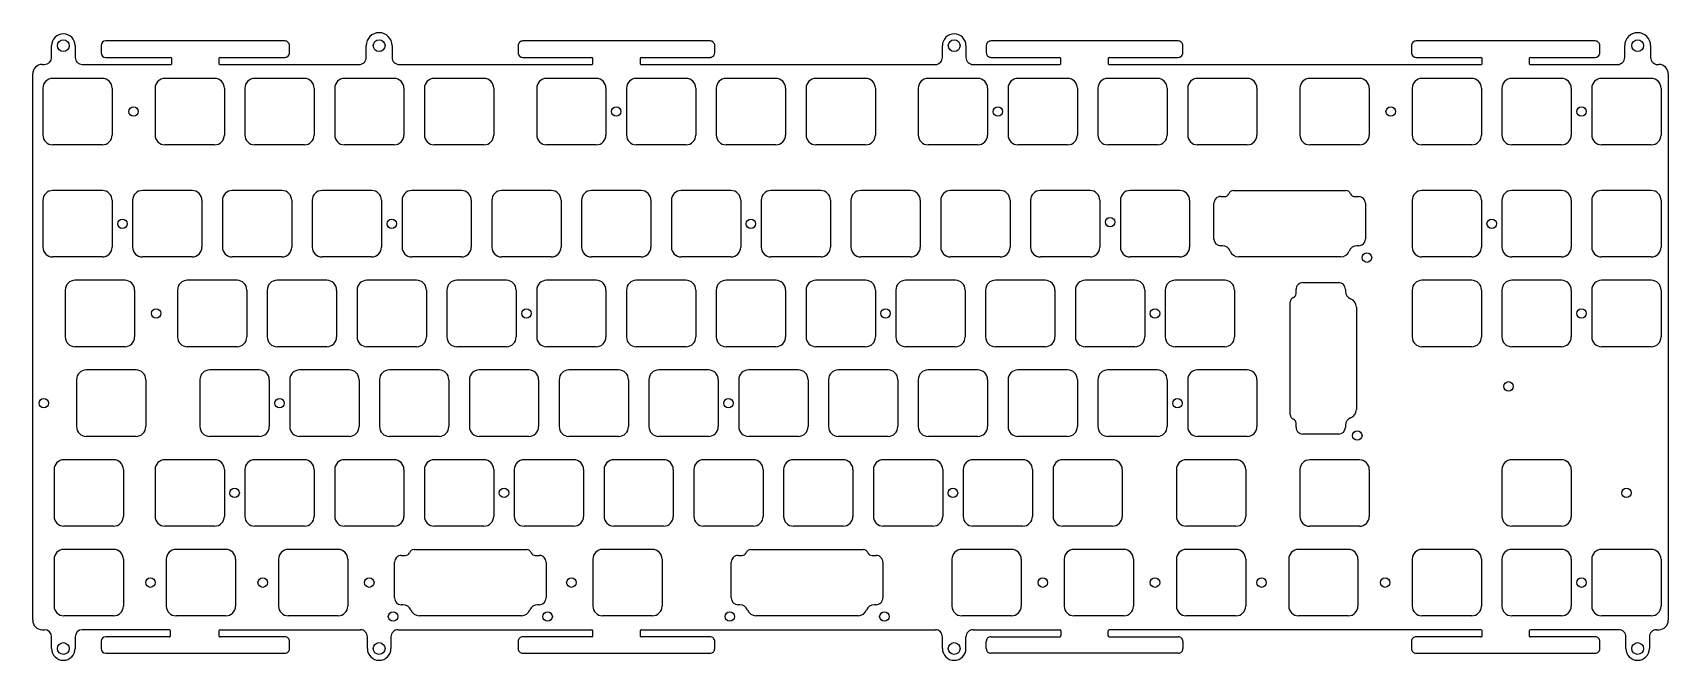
# Model space of a CAD drawing. Header units: millimetres. Extents: x -9 to 338, y -117 to 17.
import ezdxf

# ---------------------------------------------------------------- set-up
doc = ezdxf.new("R2010")
doc.units = ezdxf.units.MM
doc.layers.add('BLACK', color=7, linetype='CONTINUOUS')

msp = doc.modelspace()

# ---------------------------------------------------------------- linework, layer by layer
at = {"layer": 'BLACK', "linetype": 'Continuous'}
for p, q in [((-5.499999, 11.5), (-5.499999, 13.999999)), ((-0.499999, 13.999999), (-0.499999, 11.499999)), ((5.000001, 13.999999), (5.000001, 12.499999)), ((44.000001, 14.999999), (6.000001, 14.999999)), ((45.000001, 12.499999), (45.000001, 13.985828)), ((61.250001, 11.499999), (61.250001, 13.999999)), ((66.750001, 13.999999), (66.750001, 11.499999)), ((93.500001, 13.999999), (93.500001, 12.499999)), ((134.200001, 14.999999), (94.514243, 14.999999)), ((135.200001, 12.499999), (135.200001, 13.985828)), ((183.500001, 11.499999), (183.500001, 13.999999)), ((188.500001, 13.999999), (188.500001, 11.499999)), ((192.800001, 13.999999), (192.800001, 12.499999)), ((233.500001, 14.999999), (193.814243, 14.999999)), ((234.500001, 12.499999), (234.500001, 13.985828)), ((283.000001, 13.999999), (283.000001, 12.499999)), ((322.000001, 14.999999), (284.014243, 14.999999)), ((323.000001, 12.499999), (323.000001, 13.985828)), ((328.250001, 11.499999), (328.250001, 13.999999)), ((333.750001, 13.999999), (333.750001, 11.499999)), ((6.000001, 11.499999), (19.749901, 11.499999)), ((20.000001, 10.249999), (20.000001, 11.25697)), ((30.000001, 11.249899), (30.000001, 10.249899)), ((30.250001, 11.499999), (44.000001, 11.499999)), ((44.000001, 11.500049), (44.000001, 11.499999)), ((66.750001, 11.499999), (66.750049, 11.499999)), ((93.500049, 12.499999), (93.500001, 12.499999)), ((94.500001, 11.499999), (109.099901, 11.499999)), ((109.350001, 10.249999), (109.350001, 11.25697)), ((119.350001, 11.249899), (119.350001, 10.249899)), ((119.600001, 11.499999), (134.200001, 11.499999)), ((134.200001, 11.500049), (134.200001, 11.499999)), ((188.500001, 11.499999), (188.500049, 11.499999)), ((192.800049, 12.499999), (192.800001, 12.499999)), ((193.800001, 11.499999), (208.399901, 11.499999)), ((208.650001, 10.249999), (208.650001, 11.25697)), ((218.650001, 11.249899), (218.650001, 10.249899)), ((218.900001, 11.499999), (233.500001, 11.499999)), ((233.500001, 11.500049), (233.500001, 11.499999)), ((283.000049, 12.499999), (283.000001, 12.499999)), ((284.000001, 11.499999), (297.749901, 11.499999)), ((298.000001, 10.249999), (298.000001, 11.25697)), ((308.000001, 11.249899), (308.000001, 10.249899)), ((308.250001, 11.499999), (322.000001, 11.499999)), ((322.000001, 11.500049), (322.000001, 11.499999)), ((333.750001, 11.499999), (333.750049, 11.499999)), ((-9.499999, -108.000001), (-9.499999, 8)), ((-7.499999, 9.999999), (-7, 9.999999)), ((5.275001, 7.05), (-5.274995, 7.05)), ((1.000001, 9.999999), (19.750001, 9.999999)), ((29.0875, 7.05), (18.537499, 7.05)), ((19.750001, 9.999999), (19.750001, 10.000049)), ((30.249801, 9.999999), (59.750001, 9.999999)), ((48.1375, 7.05), (37.587499, 7.05)), ((67.1875, 7.05), (56.637499, 7.05)), ((59.750001, 9.999999), (59.750001, 10.000049)), ((68.250001, 9.999999), (109.100001, 9.999999)), ((86.2375, 7.05), (75.687499, 7.05)), ((110.05, 7.05), (99.499999, 7.05)), ((109.100001, 9.999999), (109.100001, 10.000049)), ((118.550001, 7.049999), (118.550001, 7.05)), ((129.100001, 7.05), (118.550001, 7.05)), ((119.599801, 9.999999), (182.000001, 9.999999)), ((137.600001, 7.049999), (137.600001, 7.05)), ((148.150001, 7.05), (137.600001, 7.05)), ((156.650001, 7.049999), (156.650001, 7.05)), ((167.200001, 7.05), (156.650001, 7.05)), ((191.0125, 7.05), (180.462499, 7.05)), ((182.000001, 9.999999), (182.000001, 10.000049)), ((190.000001, 9.999999), (208.400001, 9.999999)), ((210.0625, 7.05), (199.512499, 7.05)), ((208.400001, 9.999999), (208.400001, 10.000049)), ((229.1125, 7.05), (218.562499, 7.05)), ((218.899801, 9.999999), (297.750001, 9.999999)), ((248.1625, 7.05), (237.612499, 7.05)), ((261.425001, 7.049999), (261.425001, 7.05)), ((271.975001, 7.05), (261.425001, 7.05)), ((285.237501, 7.049999), (285.237501, 7.05)), ((295.787501, 7.05), (285.237501, 7.05)), ((297.750001, 9.999999), (297.750001, 10.000049)), ((304.287501, 7.049999), (304.287501, 7.05)), ((314.837501, 7.05), (304.287501, 7.05)), ((308.249801, 9.999999), (326.750001, 9.999999)), ((323.337501, 7.049999), (323.337501, 7.05)), ((333.887501, 7.05), (323.337501, 7.05)), ((326.750001, 9.999999), (326.750001, 10.000049)), ((335.250001, 9.999999), (335.500001, 9.999999)), ((337.500001, 7.98), (337.500001, -108.000001)), ((-7.349999, 4.974996), (-7.349999, -4.974998)), ((7.350001, 4.974999), (7.350001, -4.975001)), ((16.4625, 4.975), (16.4625, -4.975001)), ((31.1625, 4.975), (31.1625, -4.975)), ((35.5125, 4.975), (35.5125, -4.975001)), ((50.2125, 4.975), (50.2125, -4.975)), ((54.5625, 4.975), (54.5625, -4.975001)), ((69.2625, 4.975), (69.2625, -4.975)), ((73.6125, 4.975), (73.6125, -4.975001)), ((88.3125, 4.975), (88.3125, -4.975)), ((97.425, 4.975), (97.425, -4.975001)), ((112.125, 4.975), (112.125, -4.975)), ((116.475001, 4.974999), (116.475001, -4.975001)), ((131.175001, 4.974999), (131.175001, -4.975001)), ((135.525001, 4.974999), (135.525001, -4.975001)), ((150.225001, 4.974999), (150.225001, -4.975001)), ((154.575001, 4.974999), (154.575001, -4.975001)), ((169.275001, 4.974999), (169.275001, -4.975001)), ((178.3875, 4.975), (178.3875, -4.975001)), ((193.0875, 4.975), (193.0875, -4.975)), ((197.4375, 4.975), (197.4375, -4.975001)), ((212.1375, 4.975), (212.1375, -4.975)), ((216.4875, 4.975), (216.4875, -4.975001)), ((231.1875, 4.975), (231.1875, -4.975)), ((235.5375, 4.975), (235.5375, -4.975001)), ((250.2375, 4.975), (250.2375, -4.975)), ((259.350001, 4.974999), (259.350001, -4.975001)), ((274.050001, 4.974999), (274.050001, -4.975001)), ((283.162501, 4.974999), (283.162501, -4.975001)), ((297.862501, 4.974999), (297.862501, -4.975001)), ((302.212501, 4.974999), (302.212501, -4.975001)), ((316.912501, 4.974999), (316.912501, -4.975001)), ((321.262501, 4.974999), (321.262501, -4.975001)), ((335.962501, 4.974999), (335.962501, -4.975001)), ((5.275001, -7.05), (-5.274997, -7.05)), ((5.275001, -7.050001), (5.275001, -7.05)), ((29.0875, -7.05), (18.5375, -7.05)), ((48.1375, -7.05), (37.5875, -7.05)), ((67.1875, -7.05), (56.6375, -7.05)), ((86.2375, -7.05), (75.6875, -7.05)), ((110.05, -7.05), (99.5, -7.05)), ((129.100001, -7.05), (118.550001, -7.05)), ((129.100001, -7.050001), (129.100001, -7.05)), ((148.150001, -7.05), (137.600001, -7.05)), ((148.150001, -7.050001), (148.150001, -7.05)), ((167.200001, -7.05), (156.650001, -7.05)), ((167.200001, -7.050001), (167.200001, -7.05)), ((191.0125, -7.05), (180.4625, -7.05)), ((210.0625, -7.05), (199.5125, -7.05)), ((229.1125, -7.05), (218.5625, -7.05)), ((248.1625, -7.05), (237.6125, -7.05)), ((271.975001, -7.05), (261.425001, -7.05)), ((271.975001, -7.050001), (271.975001, -7.05)), ((295.787501, -7.05), (285.237501, -7.05)), ((295.787501, -7.050001), (295.787501, -7.05)), ((314.837501, -7.05), (304.287501, -7.05)), ((314.837501, -7.050001), (314.837501, -7.05)), ((333.887501, -7.05), (323.337501, -7.05)), ((333.887501, -7.050001), (333.887501, -7.05)), ((5.275001, -16.7625), (-5.274993, -16.7625)), ((13.775001, -16.762501), (13.775001, -16.7625)), ((24.325001, -16.7625), (13.775001, -16.7625)), ((32.825001, -16.762501), (32.825001, -16.7625)), ((43.375001, -16.7625), (32.825001, -16.7625)), ((51.875001, -16.762501), (51.875001, -16.7625)), ((62.425001, -16.7625), (51.875001, -16.7625)), ((70.925001, -16.762501), (70.925001, -16.7625)), ((81.475001, -16.7625), (70.925001, -16.7625)), ((89.975001, -16.762501), (89.975001, -16.7625)), ((100.525001, -16.7625), (89.975001, -16.7625)), ((109.025001, -16.762501), (109.025001, -16.7625)), ((119.575001, -16.7625), (109.025001, -16.7625)), ((128.075001, -16.762501), (128.075001, -16.7625)), ((138.625001, -16.7625), (128.075001, -16.7625)), ((147.125001, -16.762501), (147.125001, -16.7625)), ((157.675001, -16.7625), (147.125001, -16.7625)), ((166.175001, -16.762501), (166.175001, -16.7625)), ((176.725001, -16.7625), (166.175001, -16.7625)), ((195.775001, -16.762501), (185.225001, -16.762501)), ((214.825001, -16.762501), (204.275001, -16.762501)), ((233.875001, -16.762501), (223.325001, -16.762501)), ((245.247375, -16.784911), (245.247375, -16.7849)), ((245.247375, -16.7849), (269.102575, -16.7849)), ((285.237501, -16.762501), (285.237501, -16.7625)), ((295.787501, -16.7625), (285.237501, -16.7625)), ((304.287501, -16.762501), (304.287501, -16.7625)), ((314.837501, -16.7625), (304.287501, -16.7625)), ((323.337501, -16.762501), (323.337501, -16.7625)), ((333.887501, -16.7625), (323.337501, -16.7625)), ((-7.349999, -18.837506), (-7.349999, -28.787498)), ((7.350001, -18.837501), (7.350001, -28.787501)), ((11.700001, -18.837501), (11.700001, -28.787501)), ((26.400001, -18.837501), (26.400001, -28.787501)), ((30.750001, -18.837501), (30.750001, -28.787501)), ((45.450001, -18.837501), (45.450001, -28.787501)), ((49.800001, -18.837501), (49.800001, -28.787501)), ((64.500001, -18.837501), (64.500001, -28.787501)), ((68.850001, -18.837501), (68.850001, -28.787501)), ((83.550001, -18.837501), (83.550001, -28.787501)), ((87.900001, -18.837501), (87.900001, -28.787501)), ((102.600001, -18.837501), (102.600001, -28.787501)), ((106.950001, -18.837501), (106.950001, -28.787501)), ((121.650001, -18.837501), (121.650001, -28.787501)), ((126.000001, -18.837501), (126.000001, -28.787501)), ((140.700001, -18.837501), (140.700001, -28.787501)), ((145.050001, -18.837501), (145.050001, -28.787501)), ((159.750001, -18.837501), (159.750001, -28.787501)), ((164.100001, -18.837501), (164.100001, -28.787501)), ((178.800001, -18.837501), (178.800001, -28.787501)), ((183.150001, -18.837501), (183.150001, -28.787501)), ((197.850001, -18.837501), (197.850001, -28.787501)), ((202.200001, -18.837501), (202.200001, -28.787501)), ((216.900001, -18.837501), (216.900001, -28.787501)), ((221.250001, -18.837501), (221.250001, -28.787501)), ((235.950001, -18.837501), (235.950001, -28.787501)), ((241.099485, -27.06294), (241.099485, -19.4622)), ((242.536512, -18.03706), (243.390075, -18.03706)), ((243.390075, -18.037048), (243.390075, -18.03706)), ((270.959775, -18.03706), (271.825375, -18.03706)), ((273.250365, -19.46206), (273.250365, -27.0629)), ((283.162501, -18.837501), (283.162501, -28.787501)), ((297.862501, -18.837501), (297.862501, -28.787501)), ((302.212501, -18.837501), (302.212501, -28.787501)), ((316.912501, -18.837501), (316.912501, -28.787501)), ((321.262501, -18.837501), (321.262501, -28.787501)), ((335.962501, -18.837501), (335.962501, -28.787501)), ((5.275001, -30.8625), (-5.274997, -30.8625)), ((5.275001, -30.862501), (5.275001, -30.8625)), ((24.325001, -30.8625), (13.775001, -30.8625)), ((24.325001, -30.862501), (24.325001, -30.8625)), ((43.375001, -30.8625), (32.825001, -30.8625)), ((43.375001, -30.862501), (43.375001, -30.8625)), ((62.425001, -30.8625), (51.875001, -30.8625)), ((62.425001, -30.862501), (62.425001, -30.8625)), ((81.475001, -30.8625), (70.925001, -30.8625)), ((81.475001, -30.862501), (81.475001, -30.8625)), ((100.525001, -30.8625), (89.975001, -30.8625)), ((100.525001, -30.862501), (100.525001, -30.8625)), ((119.575001, -30.8625), (109.025001, -30.8625)), ((119.575001, -30.862501), (119.575001, -30.8625)), ((138.625001, -30.8625), (128.075001, -30.8625)), ((138.625001, -30.862501), (138.625001, -30.8625)), ((157.675001, -30.8625), (147.125001, -30.8625)), ((157.675001, -30.862501), (157.675001, -30.8625)), ((176.725001, -30.8625), (166.175001, -30.8625)), ((176.725001, -30.862501), (176.725001, -30.8625)), ((195.775001, -30.862501), (185.225001, -30.862501)), ((214.825001, -30.862501), (204.275001, -30.862501)), ((233.875001, -30.862501), (223.325001, -30.862501)), ((242.928575, -28.48794), (242.524475, -28.48794)), ((268.050425, -30.82441), (246.299575, -30.82441)), ((271.813458, -28.48794), (271.421325, -28.48794)), ((295.787501, -30.8625), (285.237501, -30.8625)), ((295.787501, -30.862501), (295.787501, -30.8625)), ((314.837501, -30.8625), (304.287501, -30.8625)), ((314.837501, -30.862501), (314.837501, -30.8625)), ((333.887501, -30.8625), (323.337501, -30.8625)), ((333.887501, -30.862501), (333.887501, -30.8625)), ((-2.587499, -37.887506), (-2.587499, -47.837498)), ((10.037501, -35.8125), (-0.512493, -35.8125)), ((12.112501, -37.887501), (12.112501, -47.837501)), ((21.225001, -37.887501), (21.225001, -47.837501)), ((23.300001, -35.812501), (23.300001, -35.8125)), ((33.850001, -35.8125), (23.300001, -35.8125)), ((35.925001, -37.887501), (35.925001, -47.837501)), ((40.275001, -37.887501), (40.275001, -47.837501)), ((42.350001, -35.812501), (42.350001, -35.8125)), ((52.900001, -35.8125), (42.350001, -35.8125)), ((54.975001, -37.887501), (54.975001, -47.837501)), ((59.325001, -37.887501), (59.325001, -47.837501)), ((61.400001, -35.812501), (61.400001, -35.8125)), ((71.950001, -35.8125), (61.400001, -35.8125)), ((74.025001, -37.887501), (74.025001, -47.837501)), ((78.375001, -37.887501), (78.375001, -47.837501)), ((80.450001, -35.812501), (80.450001, -35.8125)), ((91.000001, -35.8125), (80.450001, -35.8125)), ((93.075001, -37.887501), (93.075001, -47.837501)), ((97.425001, -37.887501), (97.425001, -47.837501)), ((99.500001, -35.812501), (99.500001, -35.8125)), ((110.050001, -35.8125), (99.500001, -35.8125)), ((112.125001, -37.887501), (112.125001, -47.837501)), ((116.475001, -37.887501), (116.475001, -47.837501)), ((118.550001, -35.812501), (118.550001, -35.8125)), ((129.100001, -35.8125), (118.550001, -35.8125)), ((131.175001, -37.887501), (131.175001, -47.837501)), ((135.525001, -37.887501), (135.525001, -47.837501)), ((137.600001, -35.812501), (137.600001, -35.8125)), ((148.150001, -35.8125), (137.600001, -35.8125)), ((150.225001, -37.887501), (150.225001, -47.837501)), ((154.575001, -37.887501), (154.575001, -47.837501)), ((156.650001, -35.812501), (156.650001, -35.8125)), ((167.200001, -35.8125), (156.650001, -35.8125)), ((169.275001, -37.887501), (169.275001, -47.837501)), ((173.625001, -37.887501), (173.625001, -47.837501)), ((175.700001, -35.812501), (175.700001, -35.8125)), ((186.250001, -35.8125), (175.700001, -35.8125)), ((188.325001, -37.887501), (188.325001, -47.837501)), ((192.675001, -37.887501), (192.675001, -47.837501)), ((194.750001, -35.812501), (194.750001, -35.8125)), ((205.300001, -35.8125), (194.750001, -35.8125)), ((207.375001, -37.887501), (207.375001, -47.837501)), ((211.725001, -37.887501), (211.725001, -47.837501)), ((213.800001, -35.812501), (213.800001, -35.8125)), ((224.350001, -35.8125), (213.800001, -35.8125)), ((226.425001, -37.887501), (226.425001, -47.837501)), ((230.775001, -37.887501), (230.775001, -47.837501)), ((232.850001, -35.812501), (232.850001, -35.8125)), ((243.400001, -35.8125), (232.850001, -35.8125)), ((245.475001, -37.887501), (245.475001, -47.837501)), ((258.54331, -38.602725), (258.54331, -37.737125)), ((259.96831, -36.312135), (267.56915, -36.312135)), ((268.99419, -37.749042), (268.99419, -38.141175)), ((283.162501, -37.887501), (283.162501, -47.837501)), ((285.237501, -35.812501), (285.237501, -35.8125)), ((295.787501, -35.8125), (285.237501, -35.8125)), ((297.862501, -37.887501), (297.862501, -47.837501)), ((302.212501, -37.887501), (302.212501, -47.837501)), ((304.287501, -35.812501), (304.287501, -35.8125)), ((314.837501, -35.8125), (304.287501, -35.8125)), ((316.912501, -37.887501), (316.912501, -47.837501)), ((321.262501, -37.887501), (321.262501, -47.837501)), ((323.337501, -35.812501), (323.337501, -35.8125)), ((333.887501, -35.8125), (323.337501, -35.8125)), ((335.962501, -37.887501), (335.962501, -47.837501)), ((257.29115, -64.315125), (257.29115, -40.459925)), ((271.33066, -41.512075), (271.33066, -63.262925)), ((10.037501, -49.9125), (-0.512497, -49.9125)), ((10.037501, -49.912501), (10.037501, -49.9125)), ((33.850001, -49.9125), (23.300001, -49.9125)), ((33.850001, -49.912501), (33.850001, -49.9125)), ((52.900001, -49.9125), (42.350001, -49.9125)), ((52.900001, -49.912501), (52.900001, -49.9125)), ((71.950001, -49.9125), (61.400001, -49.9125)), ((71.950001, -49.912501), (71.950001, -49.9125)), ((91.000001, -49.9125), (80.450001, -49.9125)), ((91.000001, -49.912501), (91.000001, -49.9125)), ((110.050001, -49.9125), (99.500001, -49.9125)), ((110.050001, -49.912501), (110.050001, -49.9125)), ((129.100001, -49.9125), (118.550001, -49.9125)), ((129.100001, -49.912501), (129.100001, -49.9125)), ((148.150001, -49.9125), (137.600001, -49.9125)), ((148.150001, -49.912501), (148.150001, -49.9125)), ((167.200001, -49.9125), (156.650001, -49.9125)), ((167.200001, -49.912501), (167.200001, -49.9125)), ((186.250001, -49.9125), (175.700001, -49.9125)), ((186.250001, -49.912501), (186.250001, -49.9125)), ((205.300001, -49.9125), (194.750001, -49.9125)), ((205.300001, -49.912501), (205.300001, -49.9125)), ((224.350001, -49.9125), (213.800001, -49.9125)), ((224.350001, -49.912501), (224.350001, -49.9125)), ((243.400001, -49.9125), (232.850001, -49.9125)), ((243.400001, -49.912501), (243.400001, -49.9125)), ((295.787501, -49.9125), (285.237501, -49.9125)), ((295.787501, -49.912501), (295.787501, -49.9125)), ((314.837501, -49.9125), (304.287501, -49.9125)), ((314.837501, -49.912501), (314.837501, -49.9125)), ((333.887501, -49.9125), (323.337501, -49.9125)), ((333.887501, -49.912501), (333.887501, -49.9125)), ((12.41875, -54.8625), (1.868749, -54.8625)), ((28.062501, -54.862501), (28.062501, -54.8625)), ((38.612501, -54.8625), (28.062501, -54.8625)), ((47.112501, -54.862501), (47.112501, -54.8625)), ((57.662501, -54.8625), (47.112501, -54.8625)), ((66.162501, -54.862501), (66.162501, -54.8625)), ((76.712501, -54.8625), (66.162501, -54.8625)), ((85.212501, -54.862501), (85.212501, -54.8625)), ((95.762501, -54.8625), (85.212501, -54.8625)), ((104.262501, -54.862501), (104.262501, -54.8625)), ((114.812501, -54.8625), (104.262501, -54.8625)), ((123.312501, -54.862501), (123.312501, -54.8625)), ((133.862501, -54.8625), (123.312501, -54.8625)), ((142.362501, -54.862501), (142.362501, -54.8625)), ((152.912501, -54.8625), (142.362501, -54.8625)), ((161.412501, -54.862501), (161.412501, -54.8625)), ((171.962501, -54.8625), (161.412501, -54.8625)), ((180.462501, -54.862501), (180.462501, -54.8625)), ((191.012501, -54.8625), (180.462501, -54.8625)), ((199.512501, -54.862501), (199.512501, -54.8625)), ((210.062501, -54.8625), (199.512501, -54.8625)), ((218.562501, -54.862501), (218.562501, -54.8625)), ((229.112501, -54.8625), (218.562501, -54.8625)), ((248.1625, -54.8625), (237.612499, -54.8625)), ((-0.20625, -56.9375), (-0.20625, -66.887501)), ((14.49375, -56.9375), (14.49375, -66.8875)), ((25.987501, -56.937501), (25.987501, -66.887501)), ((40.687501, -56.937501), (40.687501, -66.887501)), ((45.037501, -56.937501), (45.037501, -66.887501)), ((59.737501, -56.937501), (59.737501, -66.887501)), ((64.087501, -56.937501), (64.087501, -66.887501)), ((78.787501, -56.937501), (78.787501, -66.887501)), ((83.137501, -56.937501), (83.137501, -66.887501)), ((97.837501, -56.937501), (97.837501, -66.887501)), ((102.187501, -56.937501), (102.187501, -66.887501)), ((116.887501, -56.937501), (116.887501, -66.887501)), ((121.237501, -56.937501), (121.237501, -66.887501)), ((135.937501, -56.937501), (135.937501, -66.887501)), ((140.287501, -56.937501), (140.287501, -66.887501)), ((154.987501, -56.937501), (154.987501, -66.887501)), ((159.337501, -56.937501), (159.337501, -66.887501)), ((174.037501, -56.937501), (174.037501, -66.887501)), ((178.387501, -56.937501), (178.387501, -66.887501)), ((193.087501, -56.937501), (193.087501, -66.887501)), ((197.437501, -56.937501), (197.437501, -66.887501)), ((212.137501, -56.937501), (212.137501, -66.887501)), ((216.487501, -56.937501), (216.487501, -66.887501)), ((231.187501, -56.937501), (231.187501, -66.887501)), ((235.5375, -56.9375), (235.5375, -66.887501)), ((250.2375, -56.9375), (250.2375, -66.8875)), ((257.291161, -64.315125), (257.29115, -64.315125)), ((12.41875, -68.9625), (1.86875, -68.9625)), ((38.612501, -68.9625), (28.062501, -68.9625)), ((38.612501, -68.962501), (38.612501, -68.9625)), ((57.662501, -68.9625), (47.112501, -68.9625)), ((57.662501, -68.962501), (57.662501, -68.9625)), ((76.712501, -68.9625), (66.162501, -68.9625)), ((76.712501, -68.962501), (76.712501, -68.9625)), ((95.762501, -68.9625), (85.212501, -68.9625)), ((95.762501, -68.962501), (95.762501, -68.9625)), ((114.812501, -68.9625), (104.262501, -68.9625)), ((114.812501, -68.962501), (114.812501, -68.9625)), ((133.862501, -68.9625), (123.312501, -68.9625)), ((133.862501, -68.962501), (133.862501, -68.9625)), ((152.912501, -68.9625), (142.362501, -68.9625)), ((152.912501, -68.962501), (152.912501, -68.9625)), ((171.962501, -68.9625), (161.412501, -68.9625)), ((171.962501, -68.962501), (171.962501, -68.9625)), ((191.012501, -68.9625), (180.462501, -68.9625)), ((191.012501, -68.962501), (191.012501, -68.9625)), ((210.062501, -68.9625), (199.512501, -68.9625)), ((210.062501, -68.962501), (210.062501, -68.9625)), ((229.112501, -68.9625), (218.562501, -68.9625)), ((229.112501, -68.962501), (229.112501, -68.9625)), ((248.1625, -68.9625), (237.6125, -68.9625)), ((258.543298, -66.172425), (258.54331, -66.172425)), ((258.54331, -67.025988), (258.54331, -66.172425)), ((267.56919, -68.463015), (259.96845, -68.463015)), ((268.99419, -66.633925), (268.99419, -67.038025)), ((-4.96875, -75.9875), (-4.96875, -85.937501)), ((7.65625, -73.9125), (-2.893751, -73.9125)), ((9.73125, -75.9875), (9.73125, -85.9375)), ((16.4625, -75.9875), (16.4625, -85.937501)), ((29.0875, -73.9125), (18.537499, -73.9125)), ((31.1625, -75.9875), (31.1625, -85.9375)), ((35.512501, -75.987501), (35.512501, -85.937501)), ((37.587501, -73.912501), (37.587501, -73.9125)), ((48.137501, -73.9125), (37.587501, -73.9125)), ((50.212501, -75.987501), (50.212501, -85.937501)), ((54.562501, -75.987501), (54.562501, -85.937501)), ((56.637501, -73.912501), (56.637501, -73.9125)), ((67.187501, -73.9125), (56.637501, -73.9125)), ((69.262501, -75.987501), (69.262501, -85.937501)), ((73.612501, -75.987501), (73.612501, -85.937501)), ((75.687501, -73.912501), (75.687501, -73.9125)), ((86.237501, -73.9125), (75.687501, -73.9125)), ((88.312501, -75.987501), (88.312501, -85.937501)), ((92.662501, -75.987501), (92.662501, -85.937501)), ((94.737501, -73.912501), (94.737501, -73.9125)), ((105.287501, -73.9125), (94.737501, -73.9125)), ((107.362501, -75.987501), (107.362501, -85.937501)), ((111.712501, -75.987501), (111.712501, -85.937501)), ((113.787501, -73.912501), (113.787501, -73.9125)), ((124.337501, -73.9125), (113.787501, -73.9125)), ((126.412501, -75.987501), (126.412501, -85.937501)), ((130.762501, -75.987501), (130.762501, -85.937501)), ((132.837501, -73.912501), (132.837501, -73.9125)), ((143.387501, -73.9125), (132.837501, -73.9125)), ((145.462501, -75.987501), (145.462501, -85.937501)), ((149.812501, -75.987501), (149.812501, -85.937501)), ((151.887501, -73.912501), (151.887501, -73.9125)), ((162.437501, -73.9125), (151.887501, -73.9125)), ((164.512501, -75.987501), (164.512501, -85.937501)), ((168.862501, -75.987501), (168.862501, -85.937501)), ((170.937501, -73.912501), (170.937501, -73.9125)), ((181.487501, -73.9125), (170.937501, -73.9125)), ((183.562501, -75.987501), (183.562501, -85.937501)), ((187.9125, -75.987501), (187.9125, -85.937501)), ((200.537501, -73.9125), (189.987501, -73.9125)), ((202.6125, -75.9875), (202.6125, -85.937501)), ((202.612502, -75.9875), (202.6125, -75.9875)), ((206.9625, -75.987501), (206.9625, -85.937501)), ((219.587501, -73.9125), (209.037501, -73.9125)), ((221.6625, -75.9875), (221.6625, -85.937501)), ((221.662502, -75.9875), (221.6625, -75.9875)), ((233.15625, -75.9875), (233.15625, -85.937501)), ((245.78125, -73.9125), (235.231249, -73.9125)), ((247.85625, -75.9875), (247.85625, -85.9375)), ((259.35, -76.00855), (259.35, -85.958551)), ((271.975, -73.93355), (261.424999, -73.93355)), ((274.05, -76.00855), (274.05, -85.95855)), ((302.212501, -75.987501), (302.212501, -85.937501)), ((304.287501, -73.912501), (304.287501, -73.9125)), ((314.837501, -73.9125), (304.287501, -73.9125)), ((316.912501, -75.987501), (316.912501, -85.937501)), ((7.65625, -88.0125), (-2.89375, -88.0125)), ((29.0875, -88.0125), (18.5375, -88.0125)), ((48.137501, -88.0125), (37.587501, -88.0125)), ((48.137501, -88.012501), (48.137501, -88.0125)), ((67.187501, -88.0125), (56.637501, -88.0125)), ((67.187501, -88.012501), (67.187501, -88.0125)), ((86.237501, -88.0125), (75.687501, -88.0125)), ((86.237501, -88.012501), (86.237501, -88.0125)), ((105.287501, -88.0125), (94.737501, -88.0125)), ((105.287501, -88.012501), (105.287501, -88.0125)), ((124.337501, -88.0125), (113.787501, -88.0125)), ((124.337501, -88.012501), (124.337501, -88.0125)), ((143.387501, -88.0125), (132.837501, -88.0125)), ((143.387501, -88.012501), (143.387501, -88.0125)), ((162.437501, -88.0125), (151.887501, -88.0125)), ((162.437501, -88.012501), (162.437501, -88.0125)), ((181.487501, -88.0125), (170.937501, -88.0125)), ((181.487501, -88.012501), (181.487501, -88.0125)), ((200.537501, -88.0125), (189.987501, -88.0125)), ((219.587501, -88.0125), (209.037501, -88.0125)), ((245.78125, -88.0125), (235.23125, -88.0125)), ((271.975, -88.03355), (261.425, -88.03355)), ((314.837501, -88.0125), (304.287501, -88.0125)), ((314.837501, -88.012501), (314.837501, -88.0125)), ((7.65625, -92.9625), (-2.893751, -92.9625)), ((31.46875, -92.9625), (20.918749, -92.9625)), ((55.28125, -92.9625), (44.731249, -92.9625)), ((71.416125, -92.984911), (71.416125, -92.9849)), ((71.416125, -92.9849), (95.271325, -92.9849)), ((121.95625, -92.9625), (111.406249, -92.9625)), ((142.853625, -92.984911), (142.853625, -92.9849)), ((142.853625, -92.9849), (166.708825, -92.9849)), ((198.15625, -92.9625), (187.606249, -92.9625)), ((221.96875, -92.9625), (211.418749, -92.9625)), ((245.78125, -92.9625), (235.231249, -92.9625)), ((269.59375, -92.9625), (259.043749, -92.9625)), ((285.237501, -92.962501), (285.237501, -92.9625)), ((295.787501, -92.9625), (285.237501, -92.9625)), ((304.287501, -92.962501), (304.287501, -92.9625)), ((314.837501, -92.9625), (304.287501, -92.9625)), ((323.337501, -92.962501), (323.337501, -92.9625)), ((333.887501, -92.9625), (323.337501, -92.9625)), ((-4.96875, -95.0375), (-4.96875, -104.987501)), ((9.73125, -95.0375), (9.73125, -104.9875)), ((18.84375, -95.0375), (18.84375, -104.987501)), ((33.54375, -95.0375), (33.54375, -104.9875)), ((42.65625, -95.0375), (42.65625, -104.987501)), ((57.35625, -95.0375), (57.35625, -104.9875)), ((67.268235, -103.26294), (67.268235, -95.6622)), ((68.705262, -94.23706), (69.558825, -94.23706)), ((69.558825, -94.237048), (69.558825, -94.23706)), ((97.128525, -94.23706), (97.994125, -94.23706)), ((99.419115, -95.66206), (99.419115, -103.2629)), ((109.33125, -95.0375), (109.33125, -104.987501)), ((124.03125, -95.0375), (124.03125, -104.9875)), ((138.705735, -103.26294), (138.705735, -95.6622)), ((140.142762, -94.23706), (140.996325, -94.23706)), ((140.996325, -94.237048), (140.996325, -94.23706)), ((168.566025, -94.23706), (169.431625, -94.23706)), ((170.856615, -95.66206), (170.856615, -103.2629)), ((185.53125, -95.0375), (185.53125, -104.987501)), ((200.23125, -95.0375), (200.23125, -104.9875)), ((209.34375, -95.0375), (209.34375, -104.987501)), ((224.04375, -95.0375), (224.04375, -104.9875)), ((233.15625, -95.0375), (233.15625, -104.987501)), ((247.85625, -95.0375), (247.85625, -104.9875)), ((256.96875, -95.0375), (256.96875, -104.987501)), ((271.66875, -95.0375), (271.66875, -104.9875)), ((283.162501, -95.037501), (283.162501, -104.987501)), ((297.862501, -95.037501), (297.862501, -104.987501)), ((302.212501, -95.037501), (302.212501, -104.987501)), ((316.912501, -95.037501), (316.912501, -104.987501)), ((321.262501, -95.037501), (321.262501, -104.987501)), ((335.962501, -95.037501), (335.962501, -104.987501)), ((7.65625, -107.0625), (-2.89375, -107.0625)), ((31.46875, -107.0625), (20.91875, -107.0625)), ((55.28125, -107.0625), (44.73125, -107.0625)), ((69.097325, -104.68794), (68.693225, -104.68794)), ((94.219175, -107.02441), (72.468325, -107.02441)), ((97.982208, -104.68794), (97.590075, -104.68794)), ((121.95625, -107.0625), (111.40625, -107.0625)), ((140.534825, -104.68794), (140.130725, -104.68794)), ((165.656675, -107.02441), (143.905825, -107.02441)), ((169.419708, -104.68794), (169.027575, -104.68794)), ((198.15625, -107.0625), (187.60625, -107.0625)), ((221.96875, -107.0625), (211.41875, -107.0625)), ((245.78125, -107.0625), (235.23125, -107.0625)), ((269.59375, -107.0625), (259.04375, -107.0625)), ((295.787501, -107.0625), (285.237501, -107.0625)), ((295.787501, -107.062501), (295.787501, -107.0625)), ((314.837501, -107.0625), (304.287501, -107.0625)), ((314.837501, -107.062501), (314.837501, -107.0625)), ((333.887501, -107.0625), (323.337501, -107.0625)), ((333.887501, -107.062501), (333.887501, -107.0625)), ((-7.5, -110.000001), (-7, -110.000001)), ((19.499901, -110.000001), (1.000001, -110.000001)), ((19.750001, -111.250001), (19.750001, -110.242994)), ((30.000001, -110.250101), (30.000001, -111.250101)), ((30.250001, -110.000001), (59.999901, -110.000001)), ((68.000001, -110.000001), (109.099901, -110.000001)), ((109.350001, -111.250001), (109.350001, -110.242994)), ((119.350001, -110.250101), (119.350001, -111.250101)), ((119.600001, -110.000001), (181.999901, -110.000001)), ((190.000001, -110.000001), (208.399901, -110.000001)), ((208.650001, -110.257208), (208.650001, -111.250001)), ((218.650001, -111.250101), (218.650001, -110.250101)), ((297.749901, -110.000001), (218.900001, -110.000001)), ((298.000001, -111.250001), (298.000001, -110.242994)), ((308.000001, -110.250101), (308.000001, -111.250101)), ((326.999901, -110.000001), (308.250001, -110.000001)), ((333.8638, -109.31154), (333.8638, -109.311514)), ((335.000001, -110.000001), (335.500001, -110.000001)), ((335.500001, -109.999951), (335.500001, -110.000001)), ((-5.499999, -114.000001), (-5.499999, -111.500002)), ((-0.499999, -111.500001), (-0.499999, -114.000001)), ((5.000001, -112.500001), (5.000001, -114.000001)), ((19.500001, -111.500001), (6.000001, -111.500001)), ((19.500001, -111.500001), (19.500001, -111.499951)), ((44.000001, -111.500001), (30.249801, -111.500001)), ((45.000001, -114.000001), (45.000001, -112.514243)), ((61.500001, -114.000001), (61.500001, -111.517421)), ((66.500001, -111.499901), (66.500001, -114.000001)), ((93.500001, -112.500001), (93.500001, -114.000001)), ((93.500049, -114.000001), (93.500001, -114.000001)), ((109.100001, -111.500001), (94.514243, -111.500001)), ((109.100001, -111.500001), (109.100001, -111.499951)), ((134.200001, -111.500001), (119.599801, -111.500001)), ((135.200001, -114.000001), (135.200001, -112.514243)), ((183.500001, -114.000001), (183.500001, -111.517421)), ((188.500001, -114.000001), (188.500001, -111.499901)), ((192.800001, -114.000001), (192.800001, -112.500001)), ((192.800049, -114.000001), (192.800001, -114.000001)), ((193.814243, -111.500001), (208.400001, -111.500001)), ((208.400001, -111.500001), (208.400001, -111.499951)), ((218.899801, -111.500001), (233.500001, -111.500001)), ((234.500001, -112.514243), (234.500001, -114.000001)), ((283.000001, -112.500001), (283.000001, -114.000001)), ((283.000049, -114.000001), (283.000001, -114.000001)), ((297.750001, -111.500001), (284.014243, -111.500001)), ((297.750001, -111.500001), (297.750001, -111.499951)), ((322.000001, -111.500001), (308.249801, -111.500001)), ((323.000001, -114.000001), (323.000001, -112.514243)), ((328.500001, -114.000001), (328.500001, -111.517421)), ((333.500001, -111.499901), (333.500001, -114.000001)), ((6.000001, -115.000001), (44.000001, -115.000001)), ((44.000001, -114.999951), (44.000001, -115.000001)), ((94.500001, -115.000001), (134.200001, -115.000001)), ((134.200001, -114.999951), (134.200001, -115.000001)), ((233.500001, -115.000001), (193.800001, -115.000001)), ((233.500001, -114.999951), (233.500001, -115.000001)), ((284.000001, -115.000001), (322.000001, -115.000001)), ((322.000001, -114.999951), (322.000001, -115.000001))]:
    msp.add_line(p, q, dxfattribs=at)
at = {"layer": 'BLACK'}
for centre, radius in [((-2.999999, 13.999999), 1.25), ((64.000001, 13.999999), 1.25), ((186.000001, 13.999999), 1.25), ((331.000001, 13.999999), 1.25), ((11.90625, 0), 1), ((114.3, 0), 1), ((195.2625, 0), 1), ((278.60625, 0), 1), ((319.0875, 0), 1), ((9.525, -23.8125), 1), ((66.675, -23.8125), 1), ((142.875, -23.8125), 1), ((219.0842, -23.4625), 1), ((300.0375, -23.8125), 1), ((273.575, -31.0125), 1), ((16.66875, -42.8625), 1), ((95.25, -42.8625), 1), ((171.45, -42.8625), 1), ((228.6, -42.8625), 1), ((319.0875, -42.8625), 1), ((303.609375, -58.340625), 1), ((-7.14375, -61.9125), 1), ((42.8625, -61.9125), 1), ((138.1125, -61.9125), 1), ((233.3625, -61.9125), 1), ((271.51875, -68.7875), 1), ((33.3375, -80.9625), 1), ((90.4875, -80.9625), 1), ((185.7375, -80.9625), 1), ((328.6125, -80.9625), 1), ((15.478199, -100.0125), 1), ((39.290699, -100.0125), 1), ((61.912574, -100.0125), 1), ((104.775074, -100.0125), 1), ((204.787574, -100.0125), 1), ((228.600074, -100.0125), 1), ((251.221949, -100.0125), 1), ((277.415625, -100.0125), 1), ((319.0875, -100.0125), 1), ((66.94375, -107.2125), 1), ((99.74375, -107.2125), 1), ((138.38125, -107.2125), 1), ((171.18125, -107.2125), 1), ((-2.999999, -114.000001), 1.25), ((64.000001, -114.000001), 1.25), ((186.000001, -114.000001), 1.25), ((331.000001, -114.000001), 1.25)]:
    msp.add_circle(centre, radius, dxfattribs=at)
for centre, radius, start, end in [((-2.999999, 13.999999), 2.5, 0, 180), ((6.000001, 13.999999), 1, 90, 180), ((43.999901, 13.999799), 1.0002, 359.19965276, 89.99427157), ((64.000001, 13.999999), 2.75, 0, 180), ((94.500201, 13.999899), 1.0002, 89.19558597, 179.99427157), ((134.199901, 13.999799), 1.0002, 359.19965276, 89.99427157), ((186.000001, 13.999999), 2.5, 0, 180), ((193.800201, 13.999899), 1.0002, 89.19558597, 179.99427157), ((233.499901, 13.999799), 1.0002, 359.19965276, 89.99427157), ((284.000201, 13.999899), 1.0002, 89.19558597, 179.99427157), ((321.999901, 13.999799), 1.0002, 359.19965276, 89.99427157), ((331.000001, 13.999999), 2.75, 0, 180), ((-7, 11.5), 1.500001, 270, 0), ((1.000001, 11.499999), 1.5, 180, 270), ((6.000001, 12.499999), 1, 180, 270), ((19.749901, 11.249799), 0.2502, 1.64236504, 90), ((30.250101, 11.249899), 0.2501, 90.02290915, 180), ((44.000101, 12.499999), 0.9999, 269.99427014, 0), ((59.750101, 11.499999), 1.4999, 269.99618015, 0), ((68.250001, 11.499899), 1.4999, 179.99618016, 270), ((94.500001, 12.499899), 0.9999, 179.99427015, 270), ((109.099901, 11.249799), 0.2502, 1.64236504, 90), ((119.600101, 11.249899), 0.2501, 90.02290915, 180), ((134.200101, 12.499999), 0.9999, 269.99427014, 0), ((182.000101, 11.499999), 1.4999, 269.99618015, 0), ((190.000001, 11.499899), 1.4999, 179.99618016, 270), ((193.800001, 12.499899), 0.9999, 179.99427015, 270), ((208.399901, 11.249799), 0.2502, 1.64236504, 90), ((218.900101, 11.249899), 0.2501, 90.02290915, 180), ((233.500101, 12.499999), 0.9999, 269.99427014, 0), ((284.000001, 12.499899), 0.9999, 179.99427015, 270), ((297.749901, 11.249799), 0.2502, 1.64236504, 90), ((308.250101, 11.249899), 0.2501, 90.02290915, 180), ((322.000101, 12.499999), 0.9999, 269.99427014, 0), ((326.750101, 11.499999), 1.4999, 269.99618015, 0), ((335.250001, 11.499899), 1.4999, 179.99618016, 270), ((-7.5, 8), 1.999999, 89.99997135, 180), ((-5.274995, 4.974996), 2.075004, 90, 180), ((5.275001, 4.974999), 2.075001, 0, 90), ((18.537504, 4.974996), 2.075004, 90.00013806, 179.99988955), ((19.750101, 10.249999), 0.2499, 269.9770771, 0), ((29.0875, 4.975), 2.075, 0, 90), ((30.249801, 10.249799), 0.2498, 179.97706334, 270), ((37.587504, 4.974996), 2.075004, 90.00013806, 179.99988955), ((48.1375, 4.975), 2.075, 0, 90), ((56.637504, 4.974996), 2.075004, 90.00013806, 179.99988955), ((67.1875, 4.975), 2.075, 0, 90), ((75.687504, 4.974996), 2.075004, 90.00013806, 179.99988955), ((86.2375, 4.975), 2.075, 0, 90), ((99.500004, 4.974996), 2.075004, 90.00013806, 179.99988955), ((109.100101, 10.249999), 0.2499, 269.9770771, 0), ((110.05, 4.975), 2.075, 0, 90), ((118.550001, 4.974999), 2.075, 90, 180), ((119.599801, 10.249799), 0.2498, 179.97706334, 270), ((129.100001, 4.974999), 2.075001, 0, 90), ((137.600001, 4.974999), 2.075, 90, 180), ((148.150001, 4.974999), 2.075001, 0, 90), ((156.650001, 4.974999), 2.075, 90, 180), ((167.200001, 4.974999), 2.075001, 0, 90), ((180.462504, 4.974996), 2.075004, 90.00013806, 179.99988955), ((191.0125, 4.975), 2.075, 0, 90), ((199.512504, 4.974996), 2.075004, 90.00013806, 179.99988955), ((208.400101, 10.249999), 0.2499, 269.9770771, 0), ((210.0625, 4.975), 2.075, 0, 90), ((218.562504, 4.974996), 2.075004, 90.00013806, 179.99988955), ((218.899801, 10.249799), 0.2498, 179.97706334, 270), ((229.1125, 4.975), 2.075, 0, 90), ((237.612504, 4.974996), 2.075004, 90.00013806, 179.99988955), ((248.1625, 4.975), 2.075, 0, 90), ((261.425001, 4.974999), 2.075, 90, 180), ((271.975001, 4.974999), 2.075001, 0, 90), ((285.237501, 4.974999), 2.075, 90, 180), ((295.787501, 4.974999), 2.075001, 0, 90), ((297.750101, 10.249999), 0.2499, 269.9770771, 0), ((304.287501, 4.974999), 2.075, 90, 180), ((308.249801, 10.249799), 0.2498, 179.97706334, 270), ((314.837501, 4.974999), 2.075001, 0, 90), ((323.337501, 4.974999), 2.075, 90, 180), ((333.887501, 4.974999), 2.075001, 0, 90), ((335.499901, 7.999799), 2.0002, 359.43284731, 89.9971355), ((-5.274997, -4.974998), 2.075002, 180, 270), ((5.275001, -4.975001), 2.075, 270, 0), ((18.537502, -4.974998), 2.075002, 180.00008284, 269.99994478), ((29.0875, -4.975), 2.075, 270, 0), ((37.587502, -4.974998), 2.075002, 180.00008284, 269.99994478), ((48.1375, -4.975), 2.075, 270, 0), ((56.637502, -4.974998), 2.075002, 180.00008284, 269.99994478), ((67.1875, -4.975), 2.075, 270, 0), ((75.687502, -4.974998), 2.075002, 180.00008284, 269.99994478), ((86.2375, -4.975), 2.075, 270, 0), ((99.500002, -4.974998), 2.075002, 180.00008284, 269.99994478), ((110.05, -4.975), 2.075, 270, 0), ((118.550001, -4.975001), 2.074999, 180, 270), ((129.100001, -4.975001), 2.075, 270, 0), ((137.600001, -4.975001), 2.074999, 180, 270), ((148.150001, -4.975001), 2.075, 270, 0), ((156.650001, -4.975001), 2.074999, 180, 270), ((167.200001, -4.975001), 2.075, 270, 0), ((180.462502, -4.974998), 2.075002, 180.00008284, 269.99994478), ((191.0125, -4.975), 2.075, 270, 0), ((199.512502, -4.974998), 2.075002, 180.00008284, 269.99994478), ((210.0625, -4.975), 2.075, 270, 0), ((218.562502, -4.974998), 2.075002, 180.00008284, 269.99994478), ((229.1125, -4.975), 2.075, 270, 0), ((237.612502, -4.974998), 2.075002, 180.00008284, 269.99994478), ((248.1625, -4.975), 2.075, 270, 0), ((261.425001, -4.975001), 2.074999, 180, 270), ((271.975001, -4.975001), 2.075, 270, 0), ((285.237501, -4.975001), 2.074999, 180, 270), ((295.787501, -4.975001), 2.075, 270, 0), ((304.287501, -4.975001), 2.074999, 180, 270), ((314.837501, -4.975001), 2.075, 270, 0), ((323.337501, -4.975001), 2.074999, 180, 270), ((333.887501, -4.975001), 2.075, 270, 0), ((-5.274994, -18.837505), 2.075005, 89.99997239, 180.00002761), ((5.275001, -18.837501), 2.075001, 0, 90), ((13.775001, -18.837501), 2.075, 90, 180), ((24.325001, -18.837501), 2.075001, 0, 90), ((32.825001, -18.837501), 2.075, 90, 180), ((43.375001, -18.837501), 2.075001, 0, 90), ((51.875001, -18.837501), 2.075, 90, 180), ((62.425001, -18.837501), 2.075001, 0, 90), ((70.925001, -18.837501), 2.075, 90, 180), ((81.475001, -18.837501), 2.075001, 0, 90), ((89.975001, -18.837501), 2.075, 90, 180), ((100.525001, -18.837501), 2.075001, 0, 90), ((109.025001, -18.837501), 2.075, 90, 180), ((119.575001, -18.837501), 2.075001, 0, 90), ((128.075001, -18.837501), 2.075, 90, 180), ((138.625001, -18.837501), 2.075001, 0, 90), ((147.125001, -18.837501), 2.075, 90, 180), ((157.675001, -18.837501), 2.075001, 0, 90), ((166.175001, -18.837501), 2.075, 90, 180), ((176.725001, -18.837501), 2.075001, 0, 90), ((185.225001, -18.837501), 2.075, 90, 180), ((195.775001, -18.837501), 2.075, 0, 90), ((204.275001, -18.837501), 2.075, 90, 180), ((214.825001, -18.837501), 2.075, 0, 90), ((223.325001, -18.837501), 2.075, 90, 180), ((233.875001, -18.837501), 2.075, 0, 90), ((245.247274, -17.859851), 1.07494, 89.99461656, 157.97750247), ((269.10254, -17.85989), 1.07499, 22.02370504, 89.99813454), ((285.237501, -18.837501), 2.075, 90, 180), ((295.787501, -18.837501), 2.075001, 0, 90), ((304.287501, -18.837501), 2.075, 90, 180), ((314.837501, -18.837501), 2.075001, 0, 90), ((323.337501, -18.837501), 2.075, 90, 180), ((333.887501, -18.837501), 2.075001, 0, 90), ((242.524567, -19.462092), 1.425082, 89.51974267, 180.00434217), ((243.390124, -17.108671), 0.928376, 269.99697591, 337.97782841), ((270.9598, -17.1086), 0.92846, 202.02452102, 269.99845724), ((271.8254, -19.462), 1.42494, 359.99758749, 90.00100523), ((242.524486, -27.062939), 1.425001, 180.00004021, 269.99955772), ((271.82524, -27.06286), 1.425125, 269.52631186, 359.99839184), ((-5.274997, -28.787498), 2.075002, 180, 270), ((5.275001, -28.787501), 2.075, 270, 0), ((13.775001, -28.787501), 2.074999, 180, 270), ((24.325001, -28.787501), 2.075, 270, 0), ((32.825001, -28.787501), 2.074999, 180, 270), ((43.375001, -28.787501), 2.075, 270, 0), ((51.875001, -28.787501), 2.074999, 180, 270), ((62.425001, -28.787501), 2.075, 270, 0), ((70.925001, -28.787501), 2.074999, 180, 270), ((81.475001, -28.787501), 2.075, 270, 0), ((89.975001, -28.787501), 2.074999, 180, 270), ((100.525001, -28.787501), 2.075, 270, 0), ((109.025001, -28.787501), 2.074999, 180, 270), ((119.575001, -28.787501), 2.075, 270, 0), ((128.075001, -28.787501), 2.074999, 180, 270), ((138.625001, -28.787501), 2.075, 270, 0), ((147.125001, -28.787501), 2.074999, 180, 270), ((157.675001, -28.787501), 2.075, 270, 0), ((166.175001, -28.787501), 2.074999, 180, 270), ((176.725001, -28.787501), 2.075, 270, 0), ((185.225001, -28.787501), 2.075, 180, 270), ((195.775001, -28.787501), 2.075, 270, 0), ((204.275001, -28.787501), 2.075, 180, 270), ((214.825001, -28.787501), 2.075, 270, 0), ((223.325001, -28.787501), 2.075, 180, 270), ((233.875001, -28.787501), 2.075, 270, 0), ((242.928551, -30.212848), 1.724908, 20.54547839, 89.9992028), ((246.299462, -28.949415), 1.874995, 200.54692151, 270.00345303), ((268.05034, -28.94933), 1.875082, 270.0025973, 339.45098232), ((271.42133, -30.21288), 1.724936, 90.00016608, 159.45408213), ((285.237501, -28.787501), 2.074999, 180, 270), ((295.787501, -28.787501), 2.075, 270, 0), ((304.287501, -28.787501), 2.074999, 180, 270), ((314.837501, -28.787501), 2.075, 270, 0), ((323.337501, -28.787501), 2.074999, 180, 270), ((333.887501, -28.787501), 2.075, 270, 0), ((-0.512494, -37.887505), 2.075005, 89.99997239, 180.00002761), ((10.037501, -37.887501), 2.075001, 0, 90), ((23.300001, -37.887501), 2.075, 90, 180), ((33.850001, -37.887501), 2.075001, 0, 90), ((42.350001, -37.887501), 2.075, 90, 180), ((52.900001, -37.887501), 2.075001, 0, 90), ((61.400001, -37.887501), 2.075, 90, 180), ((71.950001, -37.887501), 2.075001, 0, 90), ((80.450001, -37.887501), 2.075, 90, 180), ((91.000001, -37.887501), 2.075001, 0, 90), ((99.500001, -37.887501), 2.075, 90, 180), ((110.050001, -37.887501), 2.075001, 0, 90), ((118.550001, -37.887501), 2.075, 90, 180), ((129.100001, -37.887501), 2.075001, 0, 90), ((137.600001, -37.887501), 2.075, 90, 180), ((148.150001, -37.887501), 2.075001, 0, 90), ((156.650001, -37.887501), 2.075, 90, 180), ((167.200001, -37.887501), 2.075001, 0, 90), ((175.700001, -37.887501), 2.075, 90, 180), ((186.250001, -37.887501), 2.075001, 0, 90), ((194.750001, -37.887501), 2.075, 90, 180), ((205.300001, -37.887501), 2.075001, 0, 90), ((213.800001, -37.887501), 2.075, 90, 180), ((224.350001, -37.887501), 2.075001, 0, 90), ((232.850001, -37.887501), 2.075, 90, 180), ((243.400001, -37.887501), 2.075001, 0, 90), ((259.96825, -37.7371), 1.42494, 89.99758749, 180.00100523), ((267.56911, -37.73726), 1.425125, 359.52631186, 89.99839184), ((270.71913, -38.14117), 1.724936, 180.00016608, 249.45408213), ((285.237501, -37.887501), 2.075, 90, 180), ((295.787501, -37.887501), 2.075001, 0, 90), ((304.287501, -37.887501), 2.075, 90, 180), ((314.837501, -37.887501), 2.075001, 0, 90), ((323.337501, -37.887501), 2.075, 90, 180), ((333.887501, -37.887501), 2.075001, 0, 90), ((258.36614, -40.45996), 1.07499, 112.02370504, 179.99813454), ((257.61485, -38.6027), 0.92846, 292.02452102, 359.99845724), ((269.45558, -41.51216), 1.875082, 0.0025973, 69.45098232), ((-0.512497, -47.837498), 2.075002, 180, 270), ((10.037501, -47.837501), 2.075, 270, 0), ((23.300001, -47.837501), 2.074999, 180, 270), ((33.850001, -47.837501), 2.075, 270, 0), ((42.350001, -47.837501), 2.074999, 180, 270), ((52.900001, -47.837501), 2.075, 270, 0), ((61.400001, -47.837501), 2.074999, 180, 270), ((71.950001, -47.837501), 2.075, 270, 0), ((80.450001, -47.837501), 2.074999, 180, 270), ((91.000001, -47.837501), 2.075, 270, 0), ((99.500001, -47.837501), 2.074999, 180, 270), ((110.050001, -47.837501), 2.075, 270, 0), ((118.550001, -47.837501), 2.074999, 180, 270), ((129.100001, -47.837501), 2.075, 270, 0), ((137.600001, -47.837501), 2.074999, 180, 270), ((148.150001, -47.837501), 2.075, 270, 0), ((156.650001, -47.837501), 2.074999, 180, 270), ((167.200001, -47.837501), 2.075, 270, 0), ((175.700001, -47.837501), 2.074999, 180, 270), ((186.250001, -47.837501), 2.075, 270, 0), ((194.750001, -47.837501), 2.074999, 180, 270), ((205.300001, -47.837501), 2.075, 270, 0), ((213.800001, -47.837501), 2.074999, 180, 270), ((224.350001, -47.837501), 2.075, 270, 0), ((232.850001, -47.837501), 2.074999, 180, 270), ((243.400001, -47.837501), 2.075, 270, 0), ((285.237501, -47.837501), 2.074999, 180, 270), ((295.787501, -47.837501), 2.075, 270, 0), ((304.287501, -47.837501), 2.074999, 180, 270), ((314.837501, -47.837501), 2.075, 270, 0), ((323.337501, -47.837501), 2.074999, 180, 270), ((333.887501, -47.837501), 2.075, 270, 0), ((1.868754, -56.937504), 2.075004, 90.00013806, 179.99988955), ((12.41875, -56.9375), 2.075, 0, 90), ((28.062501, -56.937501), 2.075, 90, 180), ((38.612501, -56.937501), 2.075001, 0, 90), ((47.112501, -56.937501), 2.075, 90, 180), ((57.662501, -56.937501), 2.075001, 0, 90), ((66.162501, -56.937501), 2.075, 90, 180), ((76.712501, -56.937501), 2.075001, 0, 90), ((85.212501, -56.937501), 2.075, 90, 180), ((95.762501, -56.937501), 2.075001, 0, 90), ((104.262501, -56.937501), 2.075, 90, 180), ((114.812501, -56.937501), 2.075001, 0, 90), ((123.312501, -56.937501), 2.075, 90, 180), ((133.862501, -56.937501), 2.075001, 0, 90), ((142.362501, -56.937501), 2.075, 90, 180), ((152.912501, -56.937501), 2.075001, 0, 90), ((161.412501, -56.937501), 2.075, 90, 180), ((171.962501, -56.937501), 2.075001, 0, 90), ((180.462501, -56.937501), 2.075, 90, 180), ((191.012501, -56.937501), 2.075001, 0, 90), ((199.512501, -56.937501), 2.075, 90, 180), ((210.062501, -56.937501), 2.075001, 0, 90), ((218.562501, -56.937501), 2.075, 90, 180), ((229.112501, -56.937501), 2.075001, 0, 90), ((237.612504, -56.937504), 2.075004, 90.00013806, 179.99988955), ((248.1625, -56.9375), 2.075, 0, 90), ((258.366101, -64.315226), 1.07494, 179.99461656, 247.97750247), ((257.614921, -66.172376), 0.928376, 359.99697591, 67.97782841), ((270.719098, -66.633949), 1.724908, 110.54547839, 179.9992028), ((269.455665, -63.263038), 1.874995, 290.54692151, 0.00345303), ((1.868752, -66.887498), 2.075002, 180.00008284, 269.99994478), ((12.41875, -66.8875), 2.075, 270, 0), ((28.062501, -66.887501), 2.074999, 180, 270), ((38.612501, -66.887501), 2.075, 270, 0), ((47.112501, -66.887501), 2.074999, 180, 270), ((57.662501, -66.887501), 2.075, 270, 0), ((66.162501, -66.887501), 2.074999, 180, 270), ((76.712501, -66.887501), 2.075, 270, 0), ((85.212501, -66.887501), 2.074999, 180, 270), ((95.762501, -66.887501), 2.075, 270, 0), ((104.262501, -66.887501), 2.074999, 180, 270), ((114.812501, -66.887501), 2.075, 270, 0), ((123.312501, -66.887501), 2.074999, 180, 270), ((133.862501, -66.887501), 2.075, 270, 0), ((142.362501, -66.887501), 2.074999, 180, 270), ((152.912501, -66.887501), 2.075, 270, 0), ((161.412501, -66.887501), 2.074999, 180, 270), ((171.962501, -66.887501), 2.075, 270, 0), ((180.462501, -66.887501), 2.074999, 180, 270), ((191.012501, -66.887501), 2.075, 270, 0), ((199.512501, -66.887501), 2.074999, 180, 270), ((210.062501, -66.887501), 2.075, 270, 0), ((218.562501, -66.887501), 2.074999, 180, 270), ((229.112501, -66.887501), 2.075, 270, 0), ((237.612502, -66.887498), 2.075002, 180.00008284, 269.99994478), ((248.1625, -66.8875), 2.075, 270, 0), ((259.968342, -67.037933), 1.425082, 179.51974267, 270.00434217), ((267.569189, -67.038014), 1.425001, 270.00004021, 359.99955772), ((-2.893746, -75.987504), 2.075004, 90.00013806, 179.99988955), ((7.65625, -75.9875), 2.075, 0, 90), ((18.537504, -75.987504), 2.075004, 90.00013806, 179.99988955), ((29.0875, -75.9875), 2.075, 0, 90), ((37.587501, -75.987501), 2.075, 90, 180), ((48.137501, -75.987501), 2.075001, 0, 90), ((56.637501, -75.987501), 2.075, 90, 180), ((67.187501, -75.987501), 2.075001, 0, 90), ((75.687501, -75.987501), 2.075, 90, 180), ((86.237501, -75.987501), 2.075001, 0, 90), ((94.737501, -75.987501), 2.075, 90, 180), ((105.287501, -75.987501), 2.075001, 0, 90), ((113.787501, -75.987501), 2.075, 90, 180), ((124.337501, -75.987501), 2.075001, 0, 90), ((132.837501, -75.987501), 2.075, 90, 180), ((143.387501, -75.987501), 2.075001, 0, 90), ((151.887501, -75.987501), 2.075, 90, 180), ((162.437501, -75.987501), 2.075001, 0, 90), ((170.937501, -75.987501), 2.075, 90, 180), ((181.487501, -75.987501), 2.075001, 0, 90), ((189.987501, -75.987501), 2.075001, 90, 180), ((200.537501, -75.987501), 2.075001, 0.00002761, 90), ((209.037501, -75.987501), 2.075001, 90, 180), ((219.587501, -75.987501), 2.075001, 0.00002761, 90), ((235.231254, -75.987504), 2.075004, 90.00013806, 179.99988955), ((245.78125, -75.9875), 2.075, 0, 90), ((261.425004, -76.008554), 2.075004, 90.00013806, 179.99988955), ((271.975, -76.00855), 2.075, 0, 90), ((304.287501, -75.987501), 2.075, 90, 180), ((314.837501, -75.987501), 2.075001, 0, 90), ((-2.893748, -85.937498), 2.075002, 180.00008284, 269.99994478), ((7.65625, -85.9375), 2.075, 270, 0), ((18.537502, -85.937498), 2.075002, 180.00008284, 269.99994478), ((29.0875, -85.9375), 2.075, 270, 0), ((37.587501, -85.937501), 2.074999, 180, 270), ((48.137501, -85.937501), 2.075, 270, 0), ((56.637501, -85.937501), 2.074999, 180, 270), ((67.187501, -85.937501), 2.075, 270, 0), ((75.687501, -85.937501), 2.074999, 180, 270), ((86.237501, -85.937501), 2.075, 270, 0), ((94.737501, -85.937501), 2.074999, 180, 270), ((105.287501, -85.937501), 2.075, 270, 0), ((113.787501, -85.937501), 2.074999, 180, 270), ((124.337501, -85.937501), 2.075, 270, 0), ((132.837501, -85.937501), 2.074999, 180, 270), ((143.387501, -85.937501), 2.075, 270, 0), ((151.887501, -85.937501), 2.074999, 180, 270), ((162.437501, -85.937501), 2.075, 270, 0), ((170.937501, -85.937501), 2.074999, 180, 270), ((181.487501, -85.937501), 2.075, 270, 0), ((189.987501, -85.937501), 2.074999, 180, 270), ((200.537501, -85.937501), 2.074999, 270, 0), ((209.037501, -85.937501), 2.074999, 180, 270), ((219.587501, -85.937501), 2.074999, 270, 0), ((235.231252, -85.937498), 2.075002, 180.00008284, 269.99994478), ((245.78125, -85.9375), 2.075, 270, 0), ((261.425002, -85.958548), 2.075002, 180.00008284, 269.99994478), ((271.975, -85.95855), 2.075, 270, 0), ((304.287501, -85.937501), 2.074999, 180, 270), ((314.837501, -85.937501), 2.075, 270, 0), ((-2.893746, -95.037504), 2.075004, 90.00013806, 179.99988955), ((7.65625, -95.0375), 2.075, 0, 90), ((20.918754, -95.037504), 2.075004, 90.00013806, 179.99988955), ((31.46875, -95.0375), 2.075, 0, 90), ((44.731254, -95.037504), 2.075004, 90.00013806, 179.99988955), ((55.28125, -95.0375), 2.075, 0, 90), ((69.558874, -93.308671), 0.928376, 269.99697591, 337.97782841), ((71.416024, -94.059851), 1.07494, 89.99461656, 157.97750247), ((95.27129, -94.05989), 1.07499, 22.02370504, 89.99813454), ((97.12855, -93.3086), 0.92846, 202.02452102, 269.99845724), ((111.406254, -95.037504), 2.075004, 90.00013806, 179.99988955), ((121.95625, -95.0375), 2.075, 0, 90), ((140.996374, -93.308671), 0.928376, 269.99697591, 337.97782841), ((142.853524, -94.059851), 1.07494, 89.99461656, 157.97750247), ((166.70879, -94.05989), 1.07499, 22.02370504, 89.99813454), ((168.56605, -93.3086), 0.92846, 202.02452102, 269.99845724), ((187.606254, -95.037504), 2.075004, 90.00013806, 179.99988955), ((198.15625, -95.0375), 2.075, 0, 90), ((211.418754, -95.037504), 2.075004, 90.00013806, 179.99988955), ((221.96875, -95.0375), 2.075, 0, 90), ((235.231254, -95.037504), 2.075004, 90.00013806, 179.99988955), ((245.78125, -95.0375), 2.075, 0, 90), ((259.043754, -95.037504), 2.075004, 90.00013806, 179.99988955), ((269.59375, -95.0375), 2.075, 0, 90), ((285.237501, -95.037501), 2.075, 90, 180), ((295.787501, -95.037501), 2.075001, 0, 90), ((304.287501, -95.037501), 2.075, 90, 180), ((314.837501, -95.037501), 2.075001, 0, 90), ((323.337501, -95.037501), 2.075, 90, 180), ((333.887501, -95.037501), 2.075001, 0, 90), ((68.693317, -95.662092), 1.425082, 89.51974267, 180.00434217), ((97.99415, -95.662), 1.42494, 359.99758749, 90.00100523), ((140.130817, -95.662092), 1.425082, 89.51974267, 180.00434217), ((169.43165, -95.662), 1.42494, 359.99758749, 90.00100523), ((68.693236, -103.262939), 1.425001, 180.00004021, 269.99955772), ((97.99399, -103.26286), 1.425125, 269.52631186, 359.99839184), ((140.130736, -103.262939), 1.425001, 180.00004021, 269.99955772), ((169.43149, -103.26286), 1.425125, 269.52631186, 359.99839184), ((-2.893748, -104.987498), 2.075002, 180.00008284, 269.99994478), ((7.65625, -104.9875), 2.075, 270, 0), ((20.918752, -104.987498), 2.075002, 180.00008284, 269.99994478), ((31.46875, -104.9875), 2.075, 270, 0), ((44.731252, -104.987498), 2.075002, 180.00008284, 269.99994478), ((55.28125, -104.9875), 2.075, 270, 0), ((69.097301, -106.412848), 1.724908, 20.54547839, 89.9992028), ((72.468212, -105.149415), 1.874995, 200.54692151, 270.00345303), ((94.21909, -105.14933), 1.875082, 270.0025973, 339.45098232), ((97.59008, -106.41288), 1.724936, 90.00016608, 159.45408213), ((111.406252, -104.987498), 2.075002, 180.00008284, 269.99994478), ((121.95625, -104.9875), 2.075, 270, 0), ((140.534801, -106.412848), 1.724908, 20.54547839, 89.9992028), ((143.905712, -105.149415), 1.874995, 200.54692151, 270.00345303), ((165.65659, -105.14933), 1.875082, 270.0025973, 339.45098232), ((169.02758, -106.41288), 1.724936, 90.00016608, 159.45408213), ((187.606252, -104.987498), 2.075002, 180.00008284, 269.99994478), ((198.15625, -104.9875), 2.075, 270, 0), ((211.418752, -104.987498), 2.075002, 180.00008284, 269.99994478), ((221.96875, -104.9875), 2.075, 270, 0), ((235.231252, -104.987498), 2.075002, 180.00008284, 269.99994478), ((245.78125, -104.9875), 2.075, 270, 0), ((259.043752, -104.987498), 2.075002, 180.00008284, 269.99994478), ((269.59375, -104.9875), 2.075, 270, 0), ((285.237501, -104.987501), 2.074999, 180, 270), ((295.787501, -104.987501), 2.075, 270, 0), ((304.287501, -104.987501), 2.074999, 180, 270), ((314.837501, -104.987501), 2.075, 270, 0), ((323.337501, -104.987501), 2.074999, 180, 270), ((333.887501, -104.987501), 2.075, 270, 0), ((-7.5, -108.000002), 1.999999, 179.99997135, 270), ((-7, -111.500002), 1.500001, 0, 90), ((1.000001, -111.500001), 1.5, 90, 180), ((19.499901, -110.250201), 0.2502, 1.65060553, 90), ((30.250101, -110.250101), 0.2501, 90.02290915, 180), ((59.999901, -111.500201), 1.5002, 359.34231719, 90), ((67.999901, -111.499901), 1.4999, 89.99618003, 180), ((109.099901, -110.250201), 0.2502, 1.65060553, 90), ((119.600101, -110.250101), 0.2501, 90.02290915, 180), ((181.999901, -111.500201), 1.5002, 359.34231719, 90), ((189.999901, -111.499901), 1.4999, 89.99618003, 180), ((208.399901, -110.250201), 0.2502, 358.3951758, 90), ((218.900101, -110.250101), 0.2501, 90.02290915, 180), ((297.749901, -110.250201), 0.2502, 1.65060553, 90), ((308.250101, -110.250101), 0.2501, 90.02290915, 180), ((326.999901, -111.500201), 1.5002, 359.34231719, 90), ((334.999901, -111.499901), 1.4999, 89.99618003, 180), ((335.500101, -108.000001), 1.9999, 269.99713514, 0), ((-2.999999, -114.000001), 2.5, 180, 0), ((6.000001, -112.500001), 1, 90, 180), ((6.000001, -114.000001), 1, 180, 270), ((19.500101, -111.250001), 0.2499, 269.9770771, 0), ((30.249801, -111.250201), 0.2498, 179.97706334, 270), ((43.999901, -112.500201), 1.0002, 359.19558597, 89.99427157), ((44.000101, -114.000001), 0.9999, 269.99427014, 0), ((64.000001, -114.000001), 2.5, 180, 0), ((94.500201, -112.500101), 1.0002, 89.19558597, 179.99427157), ((94.500001, -114.000101), 0.9999, 179.99427015, 270), ((109.100101, -111.250001), 0.2499, 269.9770771, 0), ((119.599801, -111.250201), 0.2498, 179.97706334, 270), ((134.199901, -112.500201), 1.0002, 359.19558597, 89.99427157), ((134.200101, -114.000001), 0.9999, 269.99427014, 0), ((186.000001, -114.000001), 2.5, 180, 0), ((193.800201, -112.500101), 1.0002, 89.19558597, 179.99427157), ((193.800001, -114.000101), 0.9999, 179.99427015, 270), ((208.400101, -111.250001), 0.2499, 269.9770771, 0), ((218.899801, -111.250201), 0.2498, 179.97706334, 270), ((233.499901, -112.500201), 1.0002, 359.19558597, 89.99427157), ((233.500101, -114.000001), 0.9999, 269.99427014, 0), ((284.000201, -112.500101), 1.0002, 89.19558597, 179.99427157), ((284.000001, -114.000101), 0.9999, 179.99427015, 270), ((297.750101, -111.250001), 0.2499, 269.9770771, 0), ((308.249801, -111.250201), 0.2498, 179.97706334, 270), ((321.999901, -112.500201), 1.0002, 359.19558597, 89.99427157), ((322.000101, -114.000001), 0.9999, 269.99427014, 0), ((331.000001, -114.000001), 2.5, 180, 0)]:
    msp.add_arc(centre, radius, start, end, dxfattribs=at)

doc.saveas('drawing.dxf')
